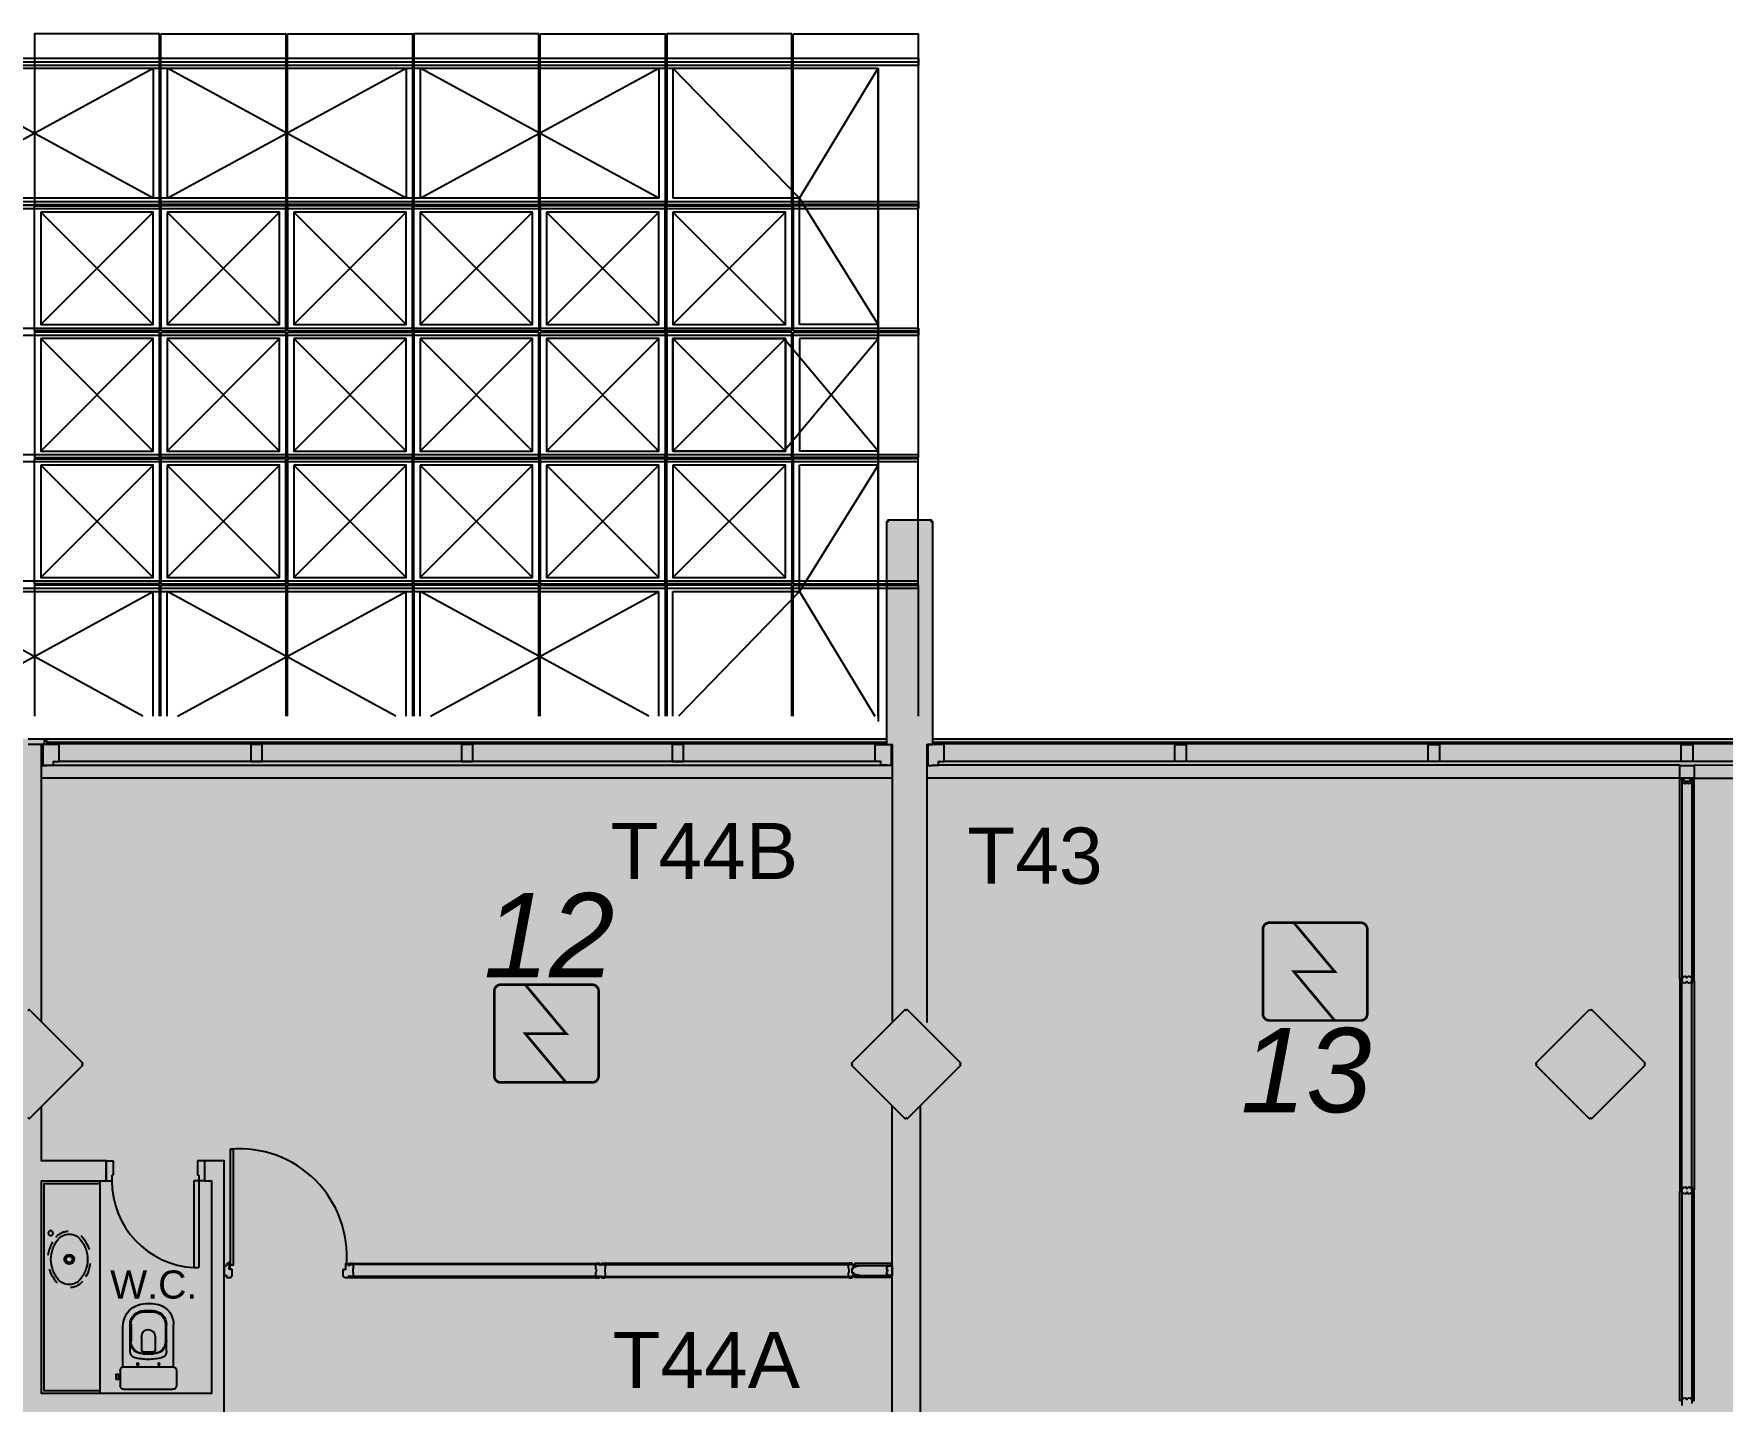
# Model space of a CAD drawing. Header units: metres. Extents: x -331 to 2982, y 362 to 2539.
# Drawn here: x 834.16 to 846.18, y 1333.01 to 1342.75 of the extents above; entities that cross this region are included whole.
import ezdxf

# ---------------------------------------------------------------- set-up
doc = ezdxf.new("R2010")
doc.units = ezdxf.units.M
doc.linetypes.add('XR_BL2_3 PAV$0$CONTINUOUS', pattern=[0])
doc.linetypes.add('XR_BL2_3 PAV$0$HIDDEN', pattern=[0.375, 0.25, -0.125])
doc.layers.get('0').update_dxf_attribs({"color": 251})
doc.layers.add('_salas', color=251, linetype='Continuous', plot=False)
for name, color, linetype in [('ALV', 251, 'Continuous'), ('CX', 251, 'Continuous'), ('DET. FUMAÇA', 1, 'Continuous'), ('Detector_antigo', 84, 'Continuous'), ('Div', 251, 'Continuous'), ('Est', 251, 'Continuous'), ('Mob', 251, 'Continuous'), ('Texto_Salas', 251, 'Continuous'), ('vid', 251, 'Continuous')]:
    doc.layers.add(name, color=color, linetype=linetype)
doc.styles.add('ARIAL', font='arial.ttf')
doc.styles.add('X3G_ENTITY_1416BAE9', font='arial.ttf', dxfattribs={"height": 0.6})
doc.styles.add('X3G_ENTITY_141F9822', font='arial.ttf', dxfattribs={"height": 0.4})
doc.styles.add('X3G_ENTITY_14227660', font='arial.ttf', dxfattribs={"height": 0.4})
doc.styles.add('X3G_ENTITY_14227661', font='arial.ttf', dxfattribs={"height": 0.4})

# ---------------------------------------------------------------- blocks, each defined once
blk = doc.blocks.new('XR_BL2_3 PAV$0$VOG13')
at = {"layer": 'Mob'}
for p, q in [((-23, -8.8), (-21.5, -8.8)), ((-23, -12.2), (-23, -8.8)), ((-21.5, -12.2), (-21.5, -8.8)), ((-21.5, -9), (-20, -9)), ((-21.5, -12), (-20, -12)), ((-20, -15), (-20, -4)), ((-17.5, -1.5), (17.5, -1.5)), ((20, -15), (20, -4)), ((-23, -12.2), (-21.5, -12.2)), ((-18, -17.4), (-18, -46.5)), ((-17.5, -17.5), (17.5, -17.5)), ((18, -17.4), (18, -47.5)), ((-13, -28.6), (-13, -35.9)), ((-13, -35.9), (-13, -47.5)), ((-12.2, -47.6), (-12.2, -35.6)), ((-4.8, -39.2), (-4.8, -28.6)), ((-3.8, -26.7), (3.8, -26.7)), ((-3.8, -27.1), (3.8, -27.1)), ((4.8, -39.2), (4.8, -28.6)), ((12.2, -47.6), (12.2, -35.6)), ((13, -28.6), (13, -35.9)), ((13, -35.9), (13, -47.5)), ((-3.3, -56.6), (3.2, -56.6)), ((-3, -57.5), (3, -57.5)), ((-2, -62.5), (3, -62.5))]:
    blk.add_line(p, q, dxfattribs=at)
for centre in [(-7.5, -19.4), (7.5, -19.4)]:
    blk.add_circle(centre, 0.75, dxfattribs=at)
for centre, radius, start, end in [((-17.5, -4), 2.5, 90, 180), ((17.5, -4), 2.5, 0, 90), ((-17.5, -15), 2.5, 180, 270), ((-7.8, -28.7), 5.19, 109.3784, 179.5279), ((5.6, -107.1), 84.6, 93.7724, 100.2788), ((-5.6, -107.1), 84.6, 79.7212, 86.2276), ((7.8, -28.7), 5.19, 0.4721, 70.6216), ((17.5, -15), 2.5, 270, 0), ((-3.8, -35.9), 9.2, 90, 180), ((-3.8, -35.6), 8.5, 90, 180), ((-0.9, -40.3), 12.4, 85.9075, 108.4979), ((0.9, -40.3), 12.4, 71.5021, 94.0925), ((3.8, -35.9), 9.2, 0, 90), ((3.8, -35.6), 8.5, 0, 90), ((-2, -46.5), 16, 180, 270), ((-3, -47.5), 10, 180, 270), ((-3.3, -47.6), 9, 180, 270), ((0, -39.2), 4.8, 180, 0), ((3, -47.5), 10, 270, 0), ((3, -47.5), 15, 270, 0), ((3.2, -47.6), 9, 270, 0)]:
    blk.add_arc(centre, radius, start, end, dxfattribs=at)
blk = doc.blocks.new('XR_BL2_3 PAV$0$CUB_EMB_L5917')
at = {"layer": 'Mob', "linetype": 'XR_BL2_3 PAV$0$HIDDEN', "ltscale": 0.05}
for points in [[(-0.157, 0.292, 0.471699), (-0.157, 0.103)], [(0.157, 0.292, 0.358975), (-0.157, 0.292)], [(0.157, 0.103, 0.472393), (0.157, 0.292)], [(-0.157, 0.103, 0.359179), (0.157, 0.103)]]:
    blk.add_lwpolyline(points, format="xyb", dxfattribs=at)
at = {"layer": 'Mob'}
for points in [[(-0.143, 0.276, 0.471701), (-0.143, 0.119)], [(0.143, 0.276, 0.358974), (-0.143, 0.276)], [(0.143, 0.119, 0.472527), (0.143, 0.276)], [(0, 0.22, 1), (0, 0.175)], [(0, 0.175, 1), (0, 0.22)], [(-0.143, 0.119, 0.359169), (0.143, 0.119)]]:
    blk.add_lwpolyline(points, format="xyb", dxfattribs=at)
blk.add_lwpolyline([(0.034, 0.198, 1.732057), (-0.017, 0.168, 0.577348)], format="xyb", close=True, dxfattribs=at)
blk.add_circle((0.187, 0.065), 0.0175, dxfattribs=at)
blk = doc.blocks.new('Detector de fumaça')
at = {"layer": 'DET. FUMAÇA', "linetype": 'Continuous', "lineweight": 15, "const_width": 0.0187}
blk.add_lwpolyline([(774.599, 539.816), (775.249, 539.816, -0.414214), (775.296, 539.769), (775.296, 539.167, -0.414214), (775.249, 539.12), (774.599, 539.12, -0.414214), (774.553, 539.167), (774.553, 539.769, -0.414214)], format="xyb", close=True, dxfattribs=at)
blk.add_lwpolyline([(774.773, 539.816), (775.064, 539.468), (774.773, 539.468), (775.064, 539.12)], dxfattribs=at)

msp = doc.modelspace()

# ---------------------------------------------------------------- hatches: boundary and pattern name
at = {"layer": '_salas', "transparency": 33554559}
h = msp.add_hatch(color=256, dxfattribs=at)
h.dxf.hatch_style = 1
h.paths.add_polyline_path([(870.379, 1337.729), (851.629, 1337.729), (851.629, 1339.284), (851.299, 1339.284), (851.299, 1337.729), (840.564, 1337.729), (840.564, 1339.284), (840.234, 1339.284), (840.234, 1337.729), (765.239, 1337.729), (765.239, 1326.38), (765.429, 1326.38), (765.429, 1326.577), (765.615, 1326.764), (769.35, 1326.765), (769.383, 1326.773), (769.434, 1326.814), (770.192, 1327.57), (770.205, 1327.583), (770.229, 1327.574), (771.624, 1327.574), (773.019, 1327.574), (773.043, 1327.583), (773.056, 1327.57), (773.814, 1326.814), (773.866, 1326.773), (773.898, 1326.765), (777.527, 1326.765), (777.867, 1326.425), (777.874, 1326.432), (778.221, 1326.765), (781.85, 1326.765), (781.882, 1326.773), (781.934, 1326.814), (782.692, 1327.57), (782.705, 1327.583), (782.729, 1327.574), (784.124, 1327.574), (785.519, 1327.574), (785.543, 1327.583), (785.556, 1327.57), (786.314, 1326.814), (786.365, 1326.773), (786.398, 1326.765), (790.027, 1326.765), (790.367, 1326.425), (790.374, 1326.432), (790.721, 1326.765), (794.35, 1326.765), (794.382, 1326.773), (794.434, 1326.814), (795.191, 1327.57), (795.205, 1327.583), (795.229, 1327.574), (796.624, 1327.574), (798.019, 1327.574), (798.043, 1327.583), (798.056, 1327.57), (798.814, 1326.814), (798.865, 1326.773), (798.898, 1326.765), (802.527, 1326.765), (802.867, 1326.425), (802.874, 1326.432), (803.221, 1326.765), (806.85, 1326.765), (806.882, 1326.773), (806.934, 1326.814), (807.691, 1327.57), (807.705, 1327.583), (807.729, 1327.574), (809.124, 1327.574), (810.519, 1327.574), (810.543, 1327.583), (810.556, 1327.57), (811.314, 1326.814), (811.365, 1326.773), (811.398, 1326.765), (815.027, 1326.765), (815.367, 1326.425), (815.374, 1326.432), (815.721, 1326.765), (819.35, 1326.765), (819.382, 1326.773), (819.434, 1326.814), (820.191, 1327.57), (820.204, 1327.583), (820.229, 1327.574), (821.624, 1327.574), (823.019, 1327.574), (823.043, 1327.583), (823.056, 1327.57), (823.814, 1326.814), (823.865, 1326.773), (823.898, 1326.765), (827.528, 1326.765), (827.867, 1326.425), (827.874, 1326.432), (828.221, 1326.765), (831.85, 1326.765), (831.883, 1326.773), (831.935, 1326.814), (832.692, 1327.57), (832.705, 1327.583), (832.729, 1327.574), (834.124, 1327.574), (835.519, 1327.574), (835.544, 1327.583), (835.557, 1327.57), (836.314, 1326.814), (836.366, 1326.773), (836.398, 1326.765), (840.042, 1326.765), (840.374, 1326.432), (840.756, 1326.814), (840.474, 1327.096), (840.474, 1328.054), (841.234, 1328.054), (841.234, 1329.894), (849.608, 1329.894), (849.608, 1326.814), (849.748, 1326.814), (849.748, 1327.574), (851.494, 1327.574), (852.889, 1327.574), (852.913, 1327.583), (852.926, 1327.57), (853.684, 1326.814), (853.736, 1326.773), (853.768, 1326.765), (857.397, 1326.765), (857.737, 1326.425), (857.744, 1326.432), (858.091, 1326.765), (861.72, 1326.765), (861.752, 1326.773), (861.804, 1326.814), (862.562, 1327.57), (862.575, 1327.583), (862.599, 1327.574), (863.994, 1327.574), (865.389, 1327.574), (865.413, 1327.583), (865.426, 1327.57), (866.184, 1326.814), (866.235, 1326.773), (866.268, 1326.765), (870.003, 1326.764), (870.189, 1326.577), (870.189, 1326.38), (870.379, 1326.38), (870.379, 1326.38)])

# ---------------------------------------------------------------- linework, layer by layer
at = {"color": 251}
for p, q in [((835.959, 1342.747), (835.955, 1342.747)), ((772.184, 1342.502), (840.174, 1342.502)), ((833.314, 1341.577), (835.014, 1342.502)), ((835.014, 1341.577), (833.314, 1342.502)), ((835.014, 1342.502), (835.014, 1341.577)), ((835.114, 1342.502), (835.114, 1341.577)), ((835.114, 1341.577), (836.814, 1342.502)), ((836.814, 1341.577), (835.114, 1342.502)), ((836.814, 1342.502), (836.814, 1341.577)), ((836.914, 1342.502), (836.914, 1341.577)), ((836.914, 1341.577), (838.614, 1342.502)), ((838.614, 1341.577), (836.914, 1342.502)), ((838.614, 1342.502), (838.614, 1341.577)), ((838.714, 1342.502), (838.714, 1341.577)), ((839.614, 1341.577), (838.714, 1342.502)), ((839.614, 1341.577), (840.174, 1342.502)), ((840.174, 1342.502), (840.174, 1337.851)), ((840.174, 1337.891), (840.174, 1342.502)), ((840.464, 1342.522), (840.464, 1342.572)), ((840.174, 1340.677), (839.614, 1341.577)), ((840.464, 1341.502), (840.464, 1341.552)), ((834.214, 1341.477), (835.014, 1340.677)), ((834.214, 1340.677), (835.014, 1341.477)), ((835.114, 1341.477), (835.914, 1340.677)), ((835.114, 1340.677), (835.914, 1341.477)), ((836.014, 1341.477), (836.814, 1340.677)), ((836.014, 1340.677), (836.814, 1341.477)), ((836.914, 1341.477), (837.714, 1340.677)), ((836.914, 1340.677), (837.714, 1341.477)), ((837.814, 1341.477), (838.614, 1340.677)), ((837.814, 1340.677), (838.614, 1341.477)), ((838.714, 1341.477), (839.514, 1340.677)), ((838.714, 1340.677), (839.514, 1341.477)), ((838.714, 1341.477), (839.514, 1340.677)), ((838.714, 1340.677), (839.514, 1341.477)), ((840.174, 1340.677), (839.614, 1340.677)), ((834.214, 1340.577), (835.014, 1339.777)), ((834.214, 1339.777), (835.014, 1340.577)), ((835.114, 1340.577), (835.914, 1339.777)), ((835.114, 1339.777), (835.914, 1340.577)), ((836.014, 1340.577), (836.814, 1339.777)), ((836.014, 1339.777), (836.814, 1340.577)), ((836.914, 1340.577), (837.714, 1339.777)), ((836.914, 1339.777), (837.714, 1340.577)), ((837.814, 1340.577), (838.614, 1339.777)), ((837.814, 1339.777), (838.614, 1340.577)), ((838.714, 1339.777), (839.514, 1340.577)), ((838.714, 1340.577), (839.514, 1339.777)), ((838.714, 1340.577), (839.514, 1339.777)), ((838.714, 1339.777), (839.514, 1340.577)), ((839.504, 1339.777), (840.174, 1340.577)), ((840.174, 1339.777), (839.504, 1340.577)), ((840.174, 1340.577), (839.614, 1340.577)), ((840.464, 1340.602), (840.464, 1340.652)), ((840.174, 1339.777), (839.614, 1339.777)), ((834.214, 1339.677), (835.014, 1338.877)), ((834.214, 1338.877), (835.014, 1339.677)), ((835.114, 1339.677), (835.914, 1338.877)), ((835.114, 1338.877), (835.914, 1339.677)), ((836.014, 1339.677), (836.814, 1338.877)), ((836.014, 1338.877), (836.814, 1339.677)), ((836.914, 1339.677), (837.714, 1338.877)), ((836.914, 1338.877), (837.714, 1339.677)), ((837.814, 1339.677), (838.614, 1338.877)), ((837.814, 1338.877), (838.614, 1339.677)), ((838.714, 1339.677), (839.514, 1338.877)), ((838.714, 1338.877), (839.514, 1339.677)), ((840.174, 1339.677), (839.614, 1339.677)), ((840.174, 1339.677), (839.614, 1338.777)), ((834.941, 1337.891), (833.314, 1338.777)), ((833.387, 1337.891), (835.014, 1338.777)), ((835.014, 1337.891), (835.014, 1338.777)), ((835.114, 1337.891), (835.114, 1338.777)), ((836.741, 1337.891), (835.114, 1338.777)), ((835.187, 1337.891), (836.814, 1338.777)), ((836.814, 1337.891), (836.814, 1338.777)), ((836.914, 1337.891), (836.914, 1338.777)), ((838.541, 1337.891), (836.914, 1338.777)), ((836.987, 1337.891), (838.614, 1338.777)), ((838.614, 1337.891), (838.614, 1338.777)), ((838.714, 1337.891), (838.714, 1338.777)), ((839.614, 1338.777), (838.753, 1337.891)), ((839.614, 1338.777), (840.15, 1337.891))]:
    msp.add_line(p, q, dxfattribs=at)
for points in [[(835.059, 1342.747), (834.169, 1342.747), (834.169, 1341.532), (835.059, 1341.532)], [(835.069, 1342.747), (835.959, 1342.747), (835.959, 1341.532), (835.069, 1341.532)], [(835.969, 1342.747), (836.859, 1342.747), (836.859, 1341.532), (835.969, 1341.532)], [(837.759, 1342.747), (836.869, 1342.747), (836.869, 1341.532), (837.759, 1341.532)], [(837.769, 1342.747), (838.659, 1342.747), (838.659, 1341.532), (837.769, 1341.532)], [(839.559, 1342.747), (838.669, 1342.747), (838.669, 1341.532), (839.559, 1341.532)], [(835.059, 1340.632), (834.169, 1340.632), (834.169, 1341.522), (835.059, 1341.522)], [(835.069, 1340.632), (835.959, 1340.632), (835.959, 1341.522), (835.069, 1341.522)], [(835.969, 1340.632), (836.859, 1340.632), (836.859, 1341.522), (835.969, 1341.522)], [(837.759, 1340.632), (836.869, 1340.632), (836.869, 1341.522), (837.759, 1341.522)], [(837.769, 1340.632), (838.659, 1340.632), (838.659, 1341.522), (837.769, 1341.522)], [(839.559, 1340.632), (838.669, 1340.632), (838.669, 1341.522), (839.559, 1341.522)], [(839.569, 1340.632), (840.459, 1340.632), (840.459, 1341.522), (839.569, 1341.522)], [(834.214, 1341.477), (834.214, 1340.677), (835.014, 1340.677), (835.014, 1341.477)], [(835.114, 1341.477), (835.114, 1340.677), (835.914, 1340.677), (835.914, 1341.477)], [(836.014, 1341.477), (836.014, 1340.677), (836.814, 1340.677), (836.814, 1341.477)], [(836.914, 1341.477), (836.914, 1340.677), (837.714, 1340.677), (837.714, 1341.477)], [(837.814, 1341.477), (837.814, 1340.677), (838.614, 1340.677), (838.614, 1341.477)], [(838.714, 1341.477), (838.714, 1340.677), (839.514, 1340.677), (839.514, 1341.477)], [(838.714, 1341.477), (838.714, 1340.677), (839.514, 1340.677), (839.514, 1341.477)], [(835.059, 1340.622), (834.169, 1340.622), (834.169, 1339.732), (835.059, 1339.732)], [(834.214, 1340.577), (834.214, 1339.777), (835.014, 1339.777), (835.014, 1340.577)], [(835.069, 1340.622), (835.959, 1340.622), (835.959, 1339.732), (835.069, 1339.732)], [(835.114, 1340.577), (835.114, 1339.777), (835.914, 1339.777), (835.914, 1340.577)], [(835.969, 1340.622), (836.859, 1340.622), (836.859, 1339.732), (835.969, 1339.732)], [(836.014, 1340.577), (836.014, 1339.777), (836.814, 1339.777), (836.814, 1340.577)], [(837.759, 1340.622), (836.869, 1340.622), (836.869, 1339.732), (837.759, 1339.732)], [(836.914, 1340.577), (836.914, 1339.777), (837.714, 1339.777), (837.714, 1340.577)], [(837.769, 1340.622), (838.659, 1340.622), (838.659, 1339.732), (837.769, 1339.732)], [(837.814, 1340.577), (837.814, 1339.777), (838.614, 1339.777), (838.614, 1340.577)], [(839.559, 1340.622), (838.669, 1340.622), (838.669, 1339.732), (839.559, 1339.732)], [(838.714, 1339.777), (838.714, 1340.577), (839.514, 1340.577), (839.514, 1339.777)], [(838.714, 1340.577), (838.714, 1339.777), (839.514, 1339.777), (839.514, 1340.577)], [(839.569, 1340.622), (840.459, 1340.622), (840.459, 1339.732), (839.569, 1339.732)], [(835.059, 1338.832), (834.169, 1338.832), (834.169, 1339.722), (835.059, 1339.722)], [(835.069, 1338.832), (835.959, 1338.832), (835.959, 1339.722), (835.069, 1339.722)], [(835.969, 1338.832), (836.859, 1338.832), (836.859, 1339.722), (835.969, 1339.722)], [(837.759, 1338.832), (836.869, 1338.832), (836.869, 1339.722), (837.759, 1339.722)], [(837.769, 1338.832), (838.659, 1338.832), (838.659, 1339.722), (837.769, 1339.722)], [(839.559, 1338.832), (838.669, 1338.832), (838.669, 1339.722), (839.559, 1339.722)], [(839.569, 1338.832), (840.459, 1338.832), (840.459, 1339.722), (839.569, 1339.722)], [(834.214, 1339.677), (834.214, 1338.877), (835.014, 1338.877), (835.014, 1339.677)], [(835.114, 1339.677), (835.114, 1338.877), (835.914, 1338.877), (835.914, 1339.677)], [(836.014, 1339.677), (836.014, 1338.877), (836.814, 1338.877), (836.814, 1339.677)], [(836.914, 1339.677), (836.914, 1338.877), (837.714, 1338.877), (837.714, 1339.677)], [(837.814, 1339.677), (837.814, 1338.877), (838.614, 1338.877), (838.614, 1339.677)], [(838.714, 1339.677), (838.714, 1338.877), (839.514, 1338.877), (839.514, 1339.677)]]:
    msp.add_lwpolyline(points, close=True, dxfattribs=at)
for points in [[(839.569, 1342.747), (840.459, 1342.747), (840.459, 1341.532), (839.569, 1341.532), (839.569, 1342.747)], [(771.934, 1342.572), (840.464, 1342.572)], [(771.934, 1342.522), (840.464, 1342.522)], [(772.184, 1342.547), (840.464, 1342.547)], [(772.184, 1342.502), (840.174, 1342.502)], [(772.064, 1341.552), (840.464, 1341.552)], [(840.344, 1341.527), (772.064, 1341.527)], [(772.064, 1341.502), (840.464, 1341.502)], [(772.184, 1341.527), (840.464, 1341.527)], [(838.614, 1341.577), (816.174, 1341.577)], [(839.614, 1340.677), (839.614, 1341.577), (838.714, 1341.577)], [(772.064, 1340.652), (840.464, 1340.652)], [(772.064, 1340.602), (840.464, 1340.602)], [(839.614, 1340.577), (839.614, 1339.777)], [(772.064, 1339.752), (840.464, 1339.752)], [(772.064, 1339.702), (840.464, 1339.702)], [(838.714, 1338.777), (839.614, 1338.777), (839.614, 1339.677)], [(772.064, 1338.852), (840.464, 1338.852)], [(772.064, 1338.802), (840.464, 1338.802)], [(816.174, 1338.777), (838.614, 1338.777)], [(835.059, 1337.891), (835.059, 1338.822), (834.169, 1338.822), (834.169, 1337.891)], [(835.069, 1337.891), (835.069, 1338.822), (835.959, 1338.822), (835.959, 1337.891)], [(835.969, 1337.891), (835.969, 1338.822), (836.859, 1338.822), (836.859, 1337.891)], [(837.759, 1337.891), (837.759, 1338.822), (836.869, 1338.822), (836.869, 1337.891)], [(837.769, 1337.891), (837.769, 1338.822), (838.659, 1338.822), (838.659, 1337.891)], [(839.559, 1337.891), (839.559, 1338.822), (838.669, 1338.822), (838.669, 1337.891)], [(839.569, 1337.891), (839.569, 1338.822), (840.459, 1338.822), (840.459, 1337.891)]]:
    msp.add_lwpolyline(points, dxfattribs=at)
at = {"layer": 'ALV', "color": 251}
msp.add_line((840.274, 1327.11), (840.274, 1335.118), dxfattribs=at)
for points in [[(840.524, 1335.71), (840.524, 1337.689), (840.564, 1337.689), (840.564, 1339.274), (840.554, 1339.274), (840.554, 1339.284), (840.244, 1339.284), (840.244, 1339.274), (840.234, 1339.274), (840.234, 1337.689), (840.274, 1337.689), (840.274, 1335.71)], [(834.219, 1335.715), (834.219, 1337.689), (834.124, 1337.689)], [(835.519, 1331.274), (835.519, 1334.724), (835.379, 1334.724), (835.379, 1334.584), (835.429, 1334.584), (835.429, 1333.069), (834.219, 1333.069), (834.219, 1334.584), (834.679, 1334.584), (834.679, 1334.724), (834.219, 1334.724), (834.219, 1335.113)], [(840.474, 1335.118), (840.474, 1331.179), (841.234, 1331.179), (841.234, 1331.039), (840.474, 1331.039), (840.474, 1330.034), (841.234, 1330.034), (841.234, 1329.894), (840.474, 1329.894), (840.474, 1328.194), (841.234, 1328.194), (841.234, 1328.054), (840.474, 1328.054), (840.474, 1327.11)]]:
    msp.add_lwpolyline(points, dxfattribs=at)
at = {"layer": 'CX', "color": 251, "linetype": 'ByBlock', "ltscale": 0.1}
for p, q in [((834.124, 1337.729), (834.239, 1337.729)), ((834.239, 1337.689), (834.124, 1337.689)), ((834.239, 1337.729), (834.239, 1337.689)), ((834.239, 1337.714), (834.259, 1337.714)), ((834.259, 1337.714), (834.259, 1337.688))]:
    msp.add_line(p, q, dxfattribs=at)
at = {"layer": 'CX', "color": 251}
for p, q in [((834.229, 1337.685), (834.229, 1337.539)), ((834.229, 1337.539), (834.229, 1337.685)), ((834.239, 1337.729), (840.234, 1337.729)), ((840.269, 1337.539), (840.269, 1337.685)), ((840.269, 1337.685), (840.269, 1337.539)), ((840.529, 1337.685), (840.529, 1337.539)), ((840.529, 1337.539), (840.529, 1337.685)), ((840.564, 1337.729), (851.299, 1337.729)), ((840.279, 1337.449), (834.219, 1337.449)), ((845.881, 1337.449), (840.524, 1337.449)), ((845.982, 1337.449), (851.399, 1337.449))]:
    msp.add_line(p, q, dxfattribs=at)
at = {"layer": 'CX'}
for p, q in [((834.679, 1334.724), (834.679, 1334.584)), ((834.679, 1334.724), (834.729, 1334.724)), ((834.729, 1334.724), (834.729, 1334.624)), ((835.329, 1334.724), (835.329, 1334.624)), ((835.379, 1334.724), (835.329, 1334.724)), ((835.379, 1334.724), (835.379, 1334.584)), ((834.679, 1334.584), (834.719, 1334.584)), ((834.719, 1334.624), (834.729, 1334.624)), ((834.719, 1334.624), (834.719, 1334.584)), ((835.304, 1334.584), (835.304, 1333.965)), ((835.339, 1334.584), (835.304, 1334.584)), ((835.339, 1334.624), (835.329, 1334.624)), ((835.339, 1334.624), (835.339, 1334.584)), ((835.339, 1334.584), (835.339, 1333.965)), ((835.379, 1334.584), (835.339, 1334.584)), ((835.304, 1333.965), (835.339, 1333.965))]:
    msp.add_line(p, q, dxfattribs=at)
at = {"layer": 'CX', "color": 251}
for points in [[(834.344, 1337.688), (834.265, 1337.688), (834.229, 1337.688), (834.229, 1337.539), (834.259, 1337.539), (834.259, 1337.54), (834.304, 1337.54), (834.304, 1337.568), (834.344, 1337.568)], [(835.789, 1337.688), (835.709, 1337.688), (835.709, 1337.568), (835.789, 1337.568)], [(837.289, 1337.688), (837.209, 1337.688), (837.209, 1337.568), (837.289, 1337.568)], [(838.789, 1337.688), (838.709, 1337.688), (838.709, 1337.568), (838.789, 1337.568)], [(840.154, 1337.688), (840.233, 1337.688), (840.269, 1337.688), (840.269, 1337.539), (840.239, 1337.539), (840.239, 1337.54), (840.194, 1337.54), (840.194, 1337.568), (840.154, 1337.568)], [(840.644, 1337.688), (840.565, 1337.688), (840.529, 1337.688), (840.529, 1337.539), (840.559, 1337.539), (840.559, 1337.54), (840.604, 1337.54), (840.604, 1337.568), (840.644, 1337.568)], [(842.286, 1337.688), (842.367, 1337.688), (842.367, 1337.568), (842.286, 1337.568)], [(844.089, 1337.688), (844.169, 1337.688), (844.169, 1337.568), (844.089, 1337.568)], [(845.891, 1337.688), (845.972, 1337.688), (845.972, 1337.568), (845.891, 1337.568)], [(835.584, 1334.808), (835.584, 1333.983), (835.564, 1333.983), (835.564, 1334.808)]]:
    msp.add_lwpolyline(points, close=True, dxfattribs=at)
at = {"layer": 'CX', "color": 251, "linetype": 'ByBlock'}
msp.add_lwpolyline([(845.881, 1337.539), (845.982, 1337.539), (845.982, 1337.449), (845.881, 1337.449)], close=True, dxfattribs=at)
at = {"layer": 'CX', "color": 251}
for points in [[(845.914, 1337.435), (845.898, 1337.435), (845.898, 1337.448), (845.901, 1337.448), (845.901, 1337.448, 0.414214), (845.9, 1337.449), (845.896, 1337.449), (845.896, 1337.405), (845.898, 1337.405), (845.898, 1337.412), (845.904, 1337.416, -0.387702), (845.907, 1337.415), (845.908, 1337.413, 0.194954), (845.909, 1337.412), (845.919, 1337.41, 0.268551), (845.924, 1337.411), (845.929, 1337.419), (845.934, 1337.419), (845.939, 1337.411, 0.268551), (845.943, 1337.41), (845.954, 1337.412, 0.194954), (845.955, 1337.413), (845.956, 1337.415, -0.387702), (845.959, 1337.416), (845.965, 1337.412), (845.965, 1337.405), (845.966, 1337.405), (845.966, 1337.449), (845.962, 1337.449, 0.414214), (845.961, 1337.448), (845.961, 1337.448), (845.965, 1337.448), (845.965, 1337.435), (845.949, 1337.435), (845.949, 1337.426), (845.914, 1337.426)], [(845.898, 1336.043), (845.898, 1336.036), (845.904, 1336.033, 0.387702), (845.907, 1336.034), (845.908, 1336.035, -0.194954), (845.909, 1336.036), (845.92, 1336.039, -0.268551), (845.924, 1336.037), (845.929, 1336.029), (845.934, 1336.029), (845.939, 1336.037, -0.268551), (845.944, 1336.039), (845.954, 1336.036, -0.194954), (845.955, 1336.035), (845.956, 1336.034, 0.387702), (845.959, 1336.033), (845.965, 1336.036), (845.965, 1336.043), (845.967, 1336.043), (845.967, 1335.999), (845.967, 1335.985), (845.965, 1335.985), (845.965, 1335.992), (845.959, 1335.995, 0.387702), (845.956, 1335.995), (845.955, 1335.993, -0.194954), (845.954, 1335.992), (845.944, 1335.99, -0.268551), (845.939, 1335.991), (845.934, 1335.999), (845.929, 1335.999), (845.924, 1335.991, -0.268551), (845.92, 1335.99), (845.909, 1335.992, -0.194954), (845.908, 1335.993), (845.907, 1335.995, 0.387702), (845.904, 1335.995), (845.898, 1335.992), (845.898, 1335.985), (845.897, 1335.985), (845.897, 1336.029), (845.897, 1336.043)], [(845.898, 1334.543), (845.898, 1334.536), (845.904, 1334.533, 0.387702), (845.907, 1334.534), (845.908, 1334.535, -0.194954), (845.909, 1334.536), (845.92, 1334.539, -0.268551), (845.924, 1334.537), (845.929, 1334.529), (845.934, 1334.529), (845.939, 1334.537, -0.268551), (845.944, 1334.539), (845.954, 1334.536, -0.194954), (845.955, 1334.535), (845.956, 1334.534, 0.387702), (845.959, 1334.533), (845.965, 1334.536), (845.965, 1334.543), (845.967, 1334.543), (845.967, 1334.499), (845.967, 1334.485), (845.965, 1334.485), (845.965, 1334.492), (845.959, 1334.495, 0.387702), (845.956, 1334.495), (845.955, 1334.493, -0.194954), (845.954, 1334.492), (845.944, 1334.49, -0.268551), (845.939, 1334.491), (845.934, 1334.499), (845.929, 1334.499), (845.924, 1334.491, -0.268551), (845.92, 1334.49), (845.909, 1334.492, -0.194954), (845.908, 1334.493), (845.907, 1334.495, 0.387702), (845.904, 1334.495), (845.898, 1334.492), (845.898, 1334.485), (845.897, 1334.485), (845.897, 1334.529), (845.897, 1334.543)], [(836.407, 1333.9), (836.407, 1333.907), (836.406, 1333.907), (836.406, 1333.898, -0.422579), (836.401, 1333.893), (836.383, 1333.893, -0.414214), (836.366, 1333.909), (836.366, 1333.951, -0.414214), (836.368, 1333.953), (836.376, 1333.953), (836.374, 1333.951), (836.38, 1333.951), (836.379, 1333.953), (836.386, 1333.953), (836.386, 1333.993, -0.414214), (836.388, 1333.995), (836.401, 1333.995, -0.414214), (836.406, 1333.99), (836.406, 1333.979), (836.407, 1333.979), (836.407, 1333.989, -0.439162), (836.413, 1333.995), (836.431, 1333.995, -0.414214), (836.432, 1333.994), (836.432, 1333.994), (836.417, 1333.994), (836.417, 1333.987), (836.432, 1333.987, -0.322891), (836.438, 1333.981), (836.438, 1333.961, -0.13729), (836.437, 1333.958), (836.436, 1333.956, 0.13729), (836.435, 1333.953), (836.435, 1333.944), (836.435, 1333.935, 0.13729), (836.436, 1333.933), (836.437, 1333.93, -0.13729), (836.438, 1333.928), (836.438, 1333.907, -0.322891), (836.432, 1333.902), (836.417, 1333.902), (836.417, 1333.895), (836.432, 1333.895), (836.432, 1333.894, -0.414214), (836.431, 1333.893), (836.413, 1333.893, -0.439162)], [(838.2, 1333.986), (838.196, 1333.986, 0.414214), (838.193, 1333.983), (838.193, 1333.989, 0.439162), (838.187, 1333.995), (838.169, 1333.995, 0.414214), (838.168, 1333.994), (838.168, 1333.994), (838.183, 1333.994), (838.183, 1333.987), (838.168, 1333.987, 0.322891), (838.163, 1333.981), (838.163, 1333.961, 0.13729), (838.163, 1333.958), (838.165, 1333.956, -0.13729), (838.166, 1333.953), (838.166, 1333.944), (838.166, 1333.935, -0.13729), (838.165, 1333.933), (838.163, 1333.93, 0.13729), (838.163, 1333.928), (838.163, 1333.907, 0.322891), (838.168, 1333.902), (838.183, 1333.902), (838.183, 1333.895), (838.168, 1333.895), (838.168, 1333.894, 0.414214), (838.169, 1333.893), (838.187, 1333.893, 0.439162), (838.193, 1333.9), (838.193, 1333.905, 0.414214), (838.196, 1333.902), (838.2, 1333.902, 0.414214), (838.203, 1333.905), (838.203, 1333.9, 0.439162), (838.209, 1333.893), (838.227, 1333.893, 0.414214), (838.228, 1333.894), (838.228, 1333.895), (838.213, 1333.895), (838.213, 1333.902), (838.228, 1333.902, 0.322891), (838.234, 1333.907), (838.234, 1333.928, 0.13729), (838.233, 1333.93), (838.231, 1333.933, -0.13729), (838.231, 1333.935), (838.231, 1333.944), (838.231, 1333.953, -0.13729), (838.231, 1333.956), (838.233, 1333.958, 0.13729), (838.234, 1333.961), (838.234, 1333.981, 0.322891), (838.228, 1333.987), (838.213, 1333.987), (838.213, 1333.994), (838.228, 1333.994), (838.228, 1333.994, 0.414214), (838.227, 1333.995), (838.209, 1333.995, 0.439162), (838.203, 1333.989), (838.203, 1333.983, 0.414214)], [(840.235, 1333.956), (840.237, 1333.967, -0.194954), (840.238, 1333.968), (840.24, 1333.969, 0.387702), (840.24, 1333.972), (840.239, 1333.975), (840.239, 1333.975), (840.241, 1333.971), (840.242, 1333.971), (840.242, 1333.978), (840.23, 1333.978), (840.23, 1333.979), (840.274, 1333.979), (840.274, 1333.909), (840.23, 1333.909), (840.23, 1333.911), (840.242, 1333.911), (840.242, 1333.917), (840.241, 1333.918), (840.239, 1333.914), (840.239, 1333.914), (840.24, 1333.917, 0.387702), (840.24, 1333.92), (840.238, 1333.921, -0.194954), (840.237, 1333.922), (840.235, 1333.932, -0.268551), (840.236, 1333.937), (840.244, 1333.942), (840.244, 1333.946), (840.236, 1333.952, -0.268551)]]:
    msp.add_lwpolyline(points, format="xyb", close=True, dxfattribs=at)
at = {"layer": 'CX', "color": 251, "linetype": 'Continuous'}
msp.add_lwpolyline([(835.556, 1333.992, 0.414214), (835.554, 1333.994), (835.542, 1333.994, 0.414214), (835.537, 1333.989), (835.537, 1333.979), (835.519, 1333.979), (835.519, 1333.913), (835.519, 1333.909), (835.537, 1333.909), (835.537, 1333.899, 0.422579), (835.541, 1333.894), (835.56, 1333.894, 0.414214), (835.576, 1333.911), (835.576, 1333.951, 0.414214), (835.574, 1333.953), (835.567, 1333.953), (835.568, 1333.951), (835.562, 1333.951), (835.564, 1333.953), (835.556, 1333.953), (835.556, 1333.965), (835.555, 1333.965), (835.555, 1333.966), (835.558, 1333.966), (835.558, 1333.977), (835.559, 1333.978), (835.559, 1333.964), (835.561, 1333.964), (835.561, 1333.994), (835.563, 1333.994), (835.563, 1333.996, 3.099483), (835.556, 1333.995, -0.294496), (835.557, 1333.993), (835.557, 1333.981), (835.555, 1333.981), (835.555, 1333.981), (835.556, 1333.981), (835.556, 1333.992)], format="xyb", close=True, dxfattribs=at)
at = {"layer": 'CX', "color": 251, "linetype": 'XR_BL2_3 PAV$0$CONTINUOUS'}
msp.add_lwpolyline([(839.969, 1333.893), (839.987, 1333.893, 0.420879), (839.993, 1333.9), (839.993, 1333.91), (840.013, 1333.91), (840.013, 1333.915), (840.018, 1333.915), (840.018, 1333.913, 0.414214), (840.021, 1333.91), (840.03, 1333.91), (840.036, 1333.91), (840.036, 1333.911), (840.03, 1333.911), (840.021, 1333.911, -0.414214), (840.019, 1333.913), (840.019, 1333.915, 0.414214), (840.018, 1333.916), (840.011, 1333.917, -0.212526), (840.009, 1333.918), (840.009, 1333.919), (840.008, 1333.918), (840.009, 1333.917, 0.204506), (840.01, 1333.916), (840.011, 1333.916), (840.011, 1333.911), (839.998, 1333.911), (839.998, 1333.927), (839.989, 1333.927), (839.989, 1333.947), (839.989, 1333.962), (839.998, 1333.962), (839.998, 1333.978), (840.011, 1333.978), (840.011, 1333.973), (840.01, 1333.973, 0.204506), (840.009, 1333.972), (840.008, 1333.971), (840.009, 1333.97), (840.009, 1333.971, -0.212526), (840.011, 1333.972), (840.018, 1333.973, 0.414214), (840.019, 1333.974), (840.019, 1333.976, -0.414214), (840.021, 1333.978), (840.025, 1333.978), (840.036, 1333.978), (840.036, 1333.979), (840.025, 1333.979), (840.021, 1333.979, 0.414214), (840.018, 1333.976), (840.018, 1333.974), (840.013, 1333.974), (840.013, 1333.98), (839.993, 1333.98), (839.993, 1333.989, 0.420879), (839.987, 1333.996), (839.969, 1333.996, 0.414214), (839.968, 1333.995), (839.968, 1333.994), (839.983, 1333.994), (839.983, 1333.987), (839.968, 1333.987, 0.322891), (839.962, 1333.982), (839.962, 1333.961, 0.13729), (839.963, 1333.959), (839.965, 1333.956, -0.13729), (839.965, 1333.954), (839.965, 1333.944), (839.965, 1333.935, -0.13729), (839.965, 1333.933), (839.963, 1333.93, 0.13729), (839.962, 1333.928), (839.962, 1333.907, 0.322891), (839.968, 1333.902), (839.983, 1333.902), (839.983, 1333.895), (839.968, 1333.895), (839.968, 1333.894, 0.414214)], format="xyb", close=True, dxfattribs=at)
at = {"layer": 'CX', "color": 251}
msp.add_lwpolyline([(845.897, 1332.985), (845.897, 1333.029), (845.897, 1333.043), (845.898, 1333.043), (845.898, 1333.036), (845.904, 1333.033, 0.387702), (845.907, 1333.034), (845.908, 1333.035, -0.194954), (845.909, 1333.036), (845.92, 1333.039, -0.268551), (845.924, 1333.037), (845.929, 1333.029), (845.934, 1333.029), (845.939, 1333.037, -0.268551), (845.944, 1333.039), (845.954, 1333.036, -0.194954), (845.955, 1333.035), (845.956, 1333.034, 0.387702), (845.959, 1333.033), (845.965, 1333.036), (845.965, 1333.043), (845.967, 1333.043), (845.967, 1332.999)], format="xyb", dxfattribs=at)
msp.add_arc((835.628, 1334.047), 0.764, 355.1728, 94.8354, dxfattribs=at)
at = {"layer": 'CX', "color": 251, "true_color": 0x606060}
msp.add_arc((835.339, 1334.584), 0.62, 180, 266.7638, dxfattribs=at)
at = {"layer": 'Div', "color": 251, "linetype": 'ByBlock'}
for points in [[(845.896, 1337.444), (845.896, 1336.019), (845.881, 1336.019), (845.881, 1337.444)], [(845.967, 1337.444), (845.967, 1336.019), (845.982, 1336.019), (845.982, 1337.444)], [(845.896, 1334.519), (845.896, 1336.009), (845.881, 1336.009), (845.881, 1334.519)], [(845.967, 1334.519), (845.967, 1336.009), (845.982, 1336.009), (845.982, 1334.519)], [(845.896, 1334.509), (845.896, 1333.019), (845.881, 1333.019), (845.881, 1334.509)], [(845.967, 1334.509), (845.967, 1333.019), (845.982, 1333.019), (845.982, 1334.509)], [(840.008, 1333.98), (840.268, 1333.98), (840.268, 1333.995), (840.008, 1333.995)], [(840.008, 1333.909), (840.268, 1333.909), (840.268, 1333.894), (840.008, 1333.894)]]:
    msp.add_lwpolyline(points, close=True, dxfattribs=at)
at = {"layer": 'Est', "color": 251}
for points in [[(834.124, 1335.032), (834.124, 1335.032), (834.131, 1335.025), (834.513, 1335.407), (834.506, 1335.414), (834.513, 1335.421), (834.131, 1335.803), (834.124, 1335.796), (834.124, 1335.796)], [(840.374, 1335.032), (840.374, 1335.032), (840.367, 1335.025), (839.985, 1335.407), (839.992, 1335.414), (839.985, 1335.421), (840.367, 1335.803), (840.374, 1335.796), (840.374, 1335.796)], [(840.374, 1335.032), (840.374, 1335.032), (840.381, 1335.025), (840.763, 1335.407), (840.756, 1335.414), (840.763, 1335.421), (840.381, 1335.803), (840.374, 1335.796), (840.374, 1335.796)]]:
    msp.add_lwpolyline(points, dxfattribs=at)
msp.add_lwpolyline([(845.237, 1335.803), (845.244, 1335.796), (845.251, 1335.803), (845.633, 1335.421), (845.626, 1335.414), (845.633, 1335.407), (845.251, 1335.025), (845.244, 1335.032), (845.237, 1335.025), (844.855, 1335.407), (844.862, 1335.414), (844.855, 1335.421)], close=True, dxfattribs=at)
at = {"layer": 'Mob', "color": 251}
for points in [[(834.634, 1333.069), (834.634, 1333.069), (834.219, 1333.069), (834.219, 1334.584), (834.634, 1334.584), (834.634, 1333.069)], [(834.634, 1333.089), (834.239, 1333.089), (834.239, 1334.564), (834.634, 1334.564)]]:
    msp.add_lwpolyline(points, dxfattribs=at)
at = {"layer": 'vid', "color": 251}
for p, q in [((840.564, 1337.704), (851.299, 1337.704)), ((851.299, 1337.694), (840.564, 1337.694)), ((840.239, 1337.539), (834.219, 1337.539)), ((840.154, 1337.568), (834.344, 1337.568)), ((845.881, 1337.54), (840.604, 1337.54)), ((845.891, 1337.568), (840.644, 1337.568)), ((851.219, 1337.568), (845.972, 1337.568)), ((851.304, 1337.539), (845.982, 1337.54))]:
    msp.add_line(p, q, dxfattribs=at)
msp.add_lwpolyline([(840.234, 1337.694), (834.259, 1337.694), (834.259, 1337.704), (840.234, 1337.704)], dxfattribs=at)
for points in [[(836.42, 1333.994), (838.183, 1333.994), (838.183, 1333.987), (836.42, 1333.987)], [(839.974, 1333.994), (838.213, 1333.994), (838.213, 1333.987), (839.974, 1333.987)], [(836.42, 1333.895), (838.183, 1333.895), (838.183, 1333.902), (836.42, 1333.902)], [(839.974, 1333.895), (838.213, 1333.895), (838.213, 1333.902), (839.974, 1333.902)]]:
    msp.add_lwpolyline(points, close=True, dxfattribs=at)

# ---------------------------------------------------------------- block references
at = {"layer": 'DET. FUMAÇA', "linetype": 'Continuous', "lineweight": 0}
for p in [(68.36, 796.604), (62.889, 796.163)]:
    msp.add_blockref('Detector de fumaça', p, dxfattribs=at)
at = {"layer": 'Mob', "color": 251, "extrusion": (0, 0, -1), "zscale": -1, "rotation": 90}
msp.add_blockref('XR_BL2_3 PAV$0$CUB_EMB_L5917', (-834.219, 1334.024), dxfattribs=at)
at = {"layer": 'Mob', "color": 251, "extrusion": (0, 0, -1), "xscale": 0.01000000000021828, "yscale": 0.01000000000021828, "zscale": -0.01000000000021828, "rotation": 180}
msp.add_blockref('XR_BL2_3 PAV$0$VOG13', (-834.979, 1333.084), dxfattribs=at)

# ---------------------------------------------------------------- texts
at = {"layer": 'Detector_antigo', "linetype": 'Continuous', "lineweight": 0, "char_height": 0.6, "attachment_point": 1, "style": 'X3G_ENTITY_1416BAE9'}
for s, insert in [('{\\fArial|b0|i1|c0|p34;12}', (837.366, 1336.631)), ('{\\fArial|b0|i1|c0|p34;13}', (842.754, 1335.671))]:
    msp.add_mtext_dynamic_manual_height_columns(s, width=13.3188, gutter_width=2.5, heights=[0], dxfattribs=dict(at, insert=insert))
at = {"layer": 'Texto_Salas', "color": 251}
for s, style, p in [('T44B', 'X3G_ENTITY_14227660', (838.269, 1336.73)), ('T43', 'X3G_ENTITY_141F9822', (840.809, 1336.697)), ('T44A', 'X3G_ENTITY_14227661', (838.283, 1333.108))]:
    msp.add_text(s, height=0.4, dxfattribs=dict(at, style=style)).set_placement(p)
at = {"layer": 'Texto_Salas', "color": 251, "insert": (835.018, 1333.945), "char_height": 0.2, "width": 2.2626, "attachment_point": 2, "style": 'ARIAL'}
msp.add_mtext('W.C.', dxfattribs=at)

doc.saveas('drawing.dxf')
